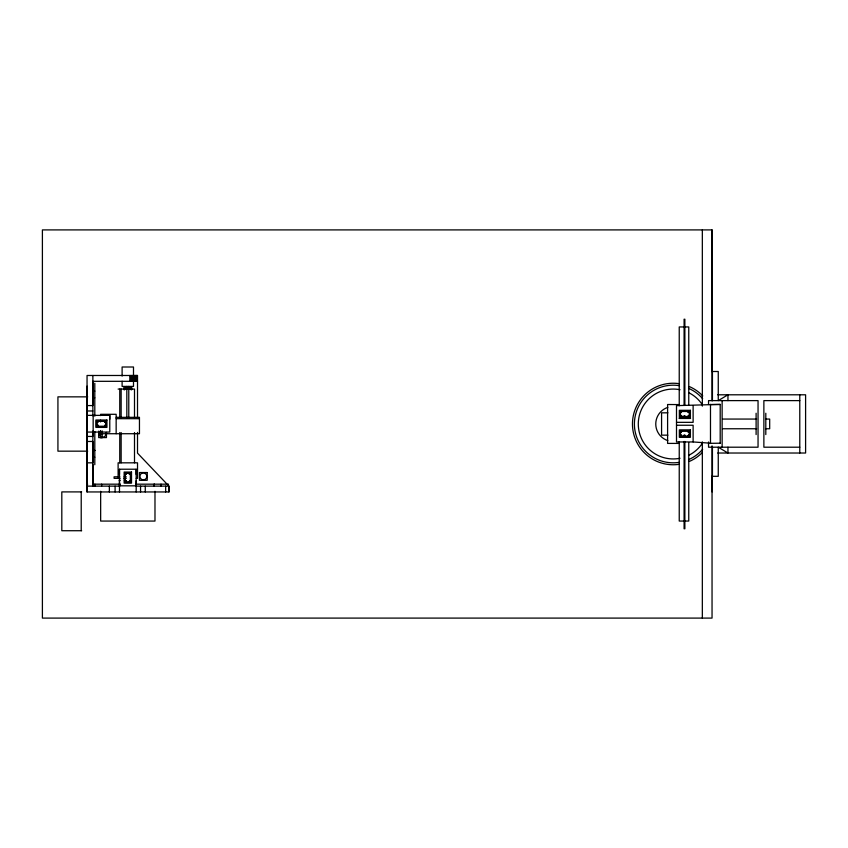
<?xml version="1.0" encoding="UTF-8"?>
<svg xmlns="http://www.w3.org/2000/svg" width="848" height="848" viewBox="0 0 848 848"><rect width="100%" height="100%" fill="white"/><g stroke="black" fill="none" stroke-linecap="round" stroke-linejoin="round"><path stroke-width="1.27" d="M137.514 432.416L137.514 453.129L168.953 486.127L168.953 491.946L87.047 491.946L87.047 375.484L137.514 375.484L137.514 418.191M92.867 464.439L92.867 486.127L92.867 441.479L87.047 441.479M92.867 431.007L92.867 462.828L87.047 462.828M92.867 415.827L92.867 381.314L137.514 381.314M109.774 419.241L109.774 415.361L87.047 415.361M119.483 486.127L119.483 480.742M119.483 474.424L119.483 469.22L136.168 469.22L136.168 491.946M136.168 480.731L136.168 486.127L168.953 486.127L168.953 491.946M136.168 474.424L136.168 469.22M712.044 491.904L712.044 476.141M712.044 371.647L712.044 229.903L42.4 229.903L42.4 618.097L712.044 618.097L712.044 445.857M702.335 452.514L701.307 453.542A40.757 40.757 0 0 1 689.297 461.46M710.486 404.379L710.486 443.207L693.123 441.946L676.503 441.946L676.503 405.641L720.196 404.379L720.196 443.313M684.092 326.946L679.237 326.946L679.237 405.81M684.866 326.946L688.756 326.946L688.756 405.45M118.116 389.073L134.503 389.073L134.503 418.053M92.867 391.14L94.806 391.14M717.726 394.797L805.6 394.797L805.6 453.023L717.726 453.023M87.694 396.853L57.929 396.853L57.929 451.168L87.694 451.168M92.867 397.807L94.806 397.807M799.781 400.616L763.868 400.616L763.868 447.203L799.781 447.203M679.237 404.591L667.599 404.507L667.599 443.409L679.237 443.409M710.486 404.496L720.196 404.496M87.047 405.567L92.867 405.567L92.867 375.484M87.047 410.973L92.867 410.973M667.885 412.828L661.578 412.828L661.578 435.151L667.885 435.151M116.155 417.333L139.454 417.333L139.454 433.72L100.626 433.72M679.057 418.456L690.558 418.456M116.155 418.679L139.454 418.7M722.549 419.06L756.596 419.06M765.765 419.06L769.687 419.06L769.687 428.759L765.765 428.759M676.503 422.336L693.123 422.336L693.123 405.641M676.503 425.251L693.123 425.251L693.123 441.946M722.549 428.759L756.596 428.759M87.047 432.056L109.774 432.056L109.774 415.361M87.047 436.444L92.867 436.444L92.867 432.056M710.486 443.313L720.196 443.207M92.867 450.458L94.806 450.458M92.867 450.267L94.806 450.267M92.867 457.22L94.806 457.22M119.822 476.809L114.098 476.809L114.098 478.357L120.13 478.357M124.115 476.809L126.299 476.809M123.999 478.357L126.299 478.357M136.231 478.357L137.524 478.357L137.524 462.828L118.116 462.828L118.116 477.064M119.091 480.297L120.257 480.297M124.38 480.297L125.377 480.297M87.1 484.176L87.662 484.176M92.612 484.176L120.48 484.176M135.648 484.176L168.551 484.176M119.483 485.83L136.168 485.83M87.047 486.127L119.621 486.127M81.662 491.904L61.809 491.904L61.809 530.721L81.662 530.721M684.092 521.054L679.237 521.054L679.237 441.66M684.866 521.054L688.756 521.054L688.756 442.55M702.769 395.921L701.307 394.458A40.757 40.757 0 0 0 689.297 386.54M154.272 484.176L154.272 486.127M799.781 394.797L799.781 453.023M765.808 413.241L765.808 434.568M756.109 413.241L756.109 434.568M727.955 400.616L727.955 394.797L718.256 400.616L718.256 371.498L712.437 371.498L712.437 400.616M727.955 447.203L727.955 453.023L718.256 447.203L718.256 476.311L712.437 476.311L712.437 447.203M722.136 400.616L722.136 447.203M712.044 229.903L712.044 400.818M708.546 404.496L708.546 400.616L758.048 400.616L758.048 447.203L708.546 447.203L708.546 442.02M702.335 229.903L702.335 406.118M702.335 441.882L702.335 618.097M684.866 319.187L684.866 405.45M684.866 415.711L684.866 417.778M684.866 434.95L684.866 437.133M684.866 441.479L684.866 528.813M684.092 319.187L684.092 405.45M684.092 415.711L684.092 417.778M684.092 434.95L684.092 437.133M684.092 441.479L684.092 528.813M165.657 486.127L165.657 491.946M161.025 484.176L161.025 486.127M154.983 491.299L154.983 521.064L100.658 521.064L100.658 491.299M154.082 484.176L154.082 486.127M145.273 486.127L145.273 491.946M140.556 486.127L140.556 491.946M137.291 375.484L137.291 381.314M137.037 375.484L137.037 381.314M136.666 375.484L136.666 381.314M136.21 375.484L136.21 381.314M135.659 375.484L135.659 381.314M135.012 375.484L135.012 381.314M134.503 432.533L134.503 462.828M134.302 375.484L134.302 381.314M133.507 375.484L133.507 381.314M133.496 376.067L133.496 367.004L122.112 367.004L122.112 376.067M133.496 381.24L133.496 386.412L122.112 386.412L122.112 381.24M132.659 375.484L132.659 381.314M131.747 375.484L131.747 381.314M131.684 389.72L131.684 387.133L123.925 387.133L123.925 389.72M130.804 375.484L130.804 381.314M129.818 375.484L129.818 381.314M128.779 386.412L128.779 418M126.829 386.412L126.829 418M121.147 389.073L121.147 418.053M121.147 432.533L121.147 462.828M119.769 389.073L119.748 418.053M119.769 432.533L119.748 462.828M119.483 469.22L119.483 491.946M116.155 433.72L116.155 414.301L100.626 414.301L100.626 415.605M115.095 486.127L115.095 491.946M109.36 486.127L109.36 491.946M106.456 432.416L106.456 437.6L98.686 437.6L98.686 431.123M102.184 430.869L102.184 437.738L100.626 437.738L100.626 430.869M101.622 484.176L101.622 486.127M100.626 420.195L100.626 421.965M98.686 420.566L98.686 421.562M94.806 383.285L94.806 416.188M94.806 431.579L94.806 464.736M94.955 484.176L94.955 486.127M93.153 415.361L93.153 432.056M87.047 386.158L87.047 491.946M81.217 491.904L81.217 530.721M106.011 433.105A3.498 3.498 0 0 1 101.378 436.996A3.498 3.498 0 0 1 100.329 431.038M124.518 389.815A3.498 3.498 0 0 1 127.804 387.515M128.408 387.568A3.498 3.498 0 0 1 131.09 389.815M679.396 464.291A40.757 40.757 0 0 1 632.46 424A40.757 40.757 0 0 1 679.396 383.709M702.271 443.409A34.938 34.938 0 0 1 688.671 455.334M680.043 458.27A34.938 34.938 0 0 1 638.29 424A34.938 34.938 0 0 1 680.043 389.73M688.671 392.666A34.938 34.938 0 0 1 702.271 404.591M702.674 449.281A38.817 38.817 0 0 1 688.534 459.669M679.1 462.372A38.817 38.817 0 0 1 634.399 424A38.817 38.817 0 0 1 679.1 385.628M688.534 388.331A38.817 38.817 0 0 1 702.674 398.719M667.821 440.61A17.469 17.469 0 0 1 667.821 407.39M690.399 410.305L679.343 410.305L679.343 417.682L690.399 417.682L690.399 410.305M689.721 410.983L680.022 410.983L680.022 417.004L689.721 417.004L689.721 410.983M689.233 411.471L680.499 411.471L680.499 416.516L689.233 416.516L689.233 411.471M681.569 411.662L681.283 412.435L681.569 411.662M688.459 411.662L688.173 412.435L688.459 411.662M681.569 415.541L681.283 416.315L681.569 415.541M688.459 415.541L688.173 416.315L688.459 415.541M106.933 420.014L95.877 420.014L95.877 427.392L106.933 427.392L106.933 420.014M106.254 420.693L96.555 420.693L96.555 426.714L106.254 426.714L106.254 420.693M105.777 421.18L97.043 421.18L97.043 426.226L105.777 426.226L105.777 421.18M98.103 421.371L97.817 422.156L98.103 421.371M104.993 421.371L104.707 422.156L104.993 421.371M98.103 425.261L97.817 426.035L98.103 425.261M104.993 425.261L104.707 426.035L104.993 425.261M690.399 429.904L679.343 429.904L679.343 437.282L690.399 437.282L690.399 429.904M689.721 430.583L680.022 430.583L680.022 436.603L689.721 436.603L689.721 430.583M689.233 431.07L680.499 431.07L680.499 436.116L689.233 436.116L689.233 431.07M681.569 431.261L681.283 432.045L681.569 431.261M688.459 431.261L688.173 432.045L688.459 431.261M681.569 435.151L681.283 435.925L681.569 435.151M688.459 435.151L688.173 435.925L688.459 435.151M131.514 472.05L124.137 472.05L124.137 483.116L131.514 483.116L131.514 472.05M147.213 472.537L139.454 472.537L139.454 480.297L147.213 480.297L147.213 472.537M130.836 472.728L124.815 472.728L124.815 482.438L130.836 482.438L130.836 472.728M130.348 473.216L125.303 473.216L125.303 481.95L130.348 481.95L130.348 473.216M126.267 473.99L125.493 474.286L126.267 473.99M130.157 473.99L129.373 474.286L130.157 473.99M126.267 480.88L125.493 481.176L126.267 480.88M130.157 480.88L129.373 481.176L130.157 480.88M141.584 479.438A3.498 3.498 0 0 0 146.821 476.417A3.498 3.498 0 0 0 141.584 473.396A3.498 3.498 0 0 0 141.584 479.438"/></g></svg>
